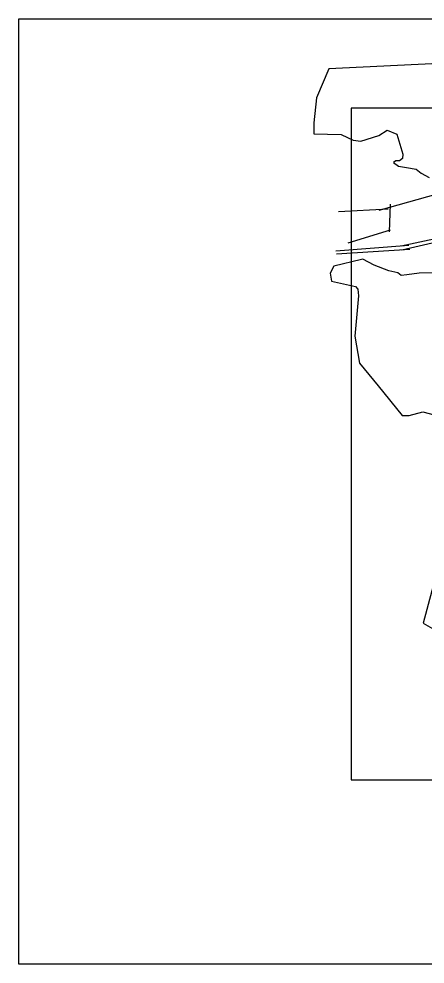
# Model space of a CAD drawing. Header units: metres. Extents: x 5935 to 17898, y -921 to 5308.
# Drawn here: x 5935 to 8613, y -921 to 5308 of the extents above; entities that cross this region are included whole.
import ezdxf

# ---------------------------------------------------------------- set-up
doc = ezdxf.new("R2010")
doc.units = ezdxf.units.M
doc.header["$MEASUREMENT"] = 0
doc.header["$XCLIPFRAME"] = 0
for name, color, linetype in [('图框', 6, 'Continuous'), ('底图', 73, 'Continuous'), ('水网', 141, 'Continuous'), ('路网', 2, 'Continuous')]:
    doc.layers.add(name, color=color, linetype=linetype)
picture_1 = doc.add_image_def('image1.jpg', size_in_pixel=(8192, 4266))

msp = doc.modelspace()

# ---------------------------------------------------------------- linework, layer by layer
at = {"layer": '图框'}
msp.add_lwpolyline([(8125.849015533182, 4720.05688361169), (8125.849015533182, 293.2143694182319), (15377.30044439563, 293.2143694182319), (15377.30044439563, 4720.056883611689), (8125.849015533182, 4720.05688361169)], dxfattribs=at)
at = {"layer": '水网'}
for points in [[(9019.976053199254, 5030.604099611309), (7978.420315447653, 4978.495683506322), (7897.297757393132, 4788.878897131312), (7879.914360805367, 4623.868876355378), (7879.914360805367, 4550.048613198285), (8059.542873502167, 4547.153694651316), (8137.768219114532, 4509.519837641046), (8188.469822979222, 4503.730017367174), (8307.256427296368, 4539.916423513991), (8362.303870146765, 4574.655361977295), (8426.043031613523, 4548.601162334835), (8467.279037077638, 4417.040048165563), (8464.558548863513, 4388.044859812686), (8443.701553845158, 4372.641160218327), (8421.030859372437, 4373.54725722622), (8404.708011377605, 4361.767962483495), (8438.260577416917, 4338.209356177971), (8489.94969090541, 4328.242255451027), (8553.4275866551, 4318.275154724086), (8587.886982099111, 4291.998257394889), (8640.482924992324, 4263.003052221951)], [(8664.74121108119, 3634.565217391859), (8574.813860168735, 3633.115933141109), (8492.138665152195, 3621.521709595297), (8455.87764180297, 3617.173856843044), (8432.670555969311, 3634.565217391859), (8374.652902352576, 3647.608725188423), (8277.473314254323, 3685.289981147427), (8202.050356423582, 3724.420521357183), (8193.347704316575, 3722.971253926497), (8011.115435692437, 3678.179449214751), (7986.569424026227, 3631.851888287942), (7996.569666055036, 3579.165635602129), (8153.84605937095, 3544.647040016187), (8170.210080696739, 3526.479366096249), (8174.755648950279, 3483.785343317438), (8149.6172778316, 3217.502086152324), (8179.85248461523, 3038.560205742591), (8303.119056242034, 2889.829301766747), (8462.103553440913, 2695.039150572464), (8507.23736864382, 2693.584399799946), (8597.504917759728, 2719.770115546076), (8671.757301126952, 2697.948685757636)], [(8690.384351792312, 1662.399177752662), (8599.335606801793, 1326.488664646147), (8662.369334574487, 1291.497980240447)]]:
    msp.add_lwpolyline(points, dxfattribs=at)
at = {"layer": '路网'}
for p, q in [((8309.839047851452, 4048.34618168248), (8807.371279161698, 4186.558219454362)), ((8042.474028156528, 4038.793493765644), (8370.119486938082, 4055.582359515453)), ((8382.398122096292, 4088.514368643931), (8376.581911520587, 3905.128290138318)), ((8381.751867444564, 3916.105637727856), (8104.513417954377, 3829.578402674221)), ((8023.554211940446, 3779.821986994413), (8504.744451485994, 3816.311877609648)), ((8029.41057972345, 3759.057277913618), (8511.907025919481, 3790.937679634814))]:
    msp.add_line(p, q, dxfattribs=at)
for points in [[(9136.877798014346, 3969.100094530184), (8997.939961585242, 3928.104581633968), (8455.225696858706, 3809.962806928957)], [(8460.42654294214, 3787.097355583433), (9002.815719845734, 3910.87486789088), (9142.00964295587, 3951.766321576119)]]:
    msp.add_lwpolyline(points, dxfattribs=at)

# ---------------------------------------------------------------- pictures from other files: only their frames are drawn
at = {"layer": '底图'}
image = msp.add_image(picture_1, insert=(5934.885869356977, -921.2334316399426), size_in_units=(11962.951931909718, 6229.730583682478), dxfattribs=at)
image.set_boundary_path([(-0.5, -0.5), (8191.500000000001, 4265.5)])
image.dxf.clipping = 0

doc.saveas('drawing.dxf')
